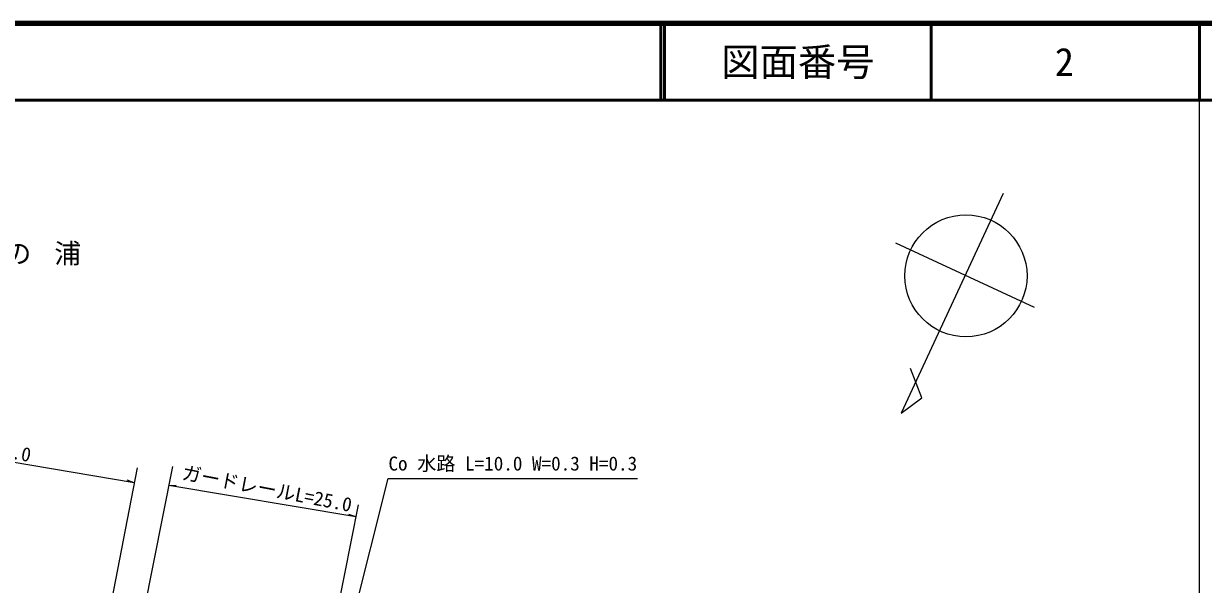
# Model space of a CAD drawing. Units: millimetres, scale not verified. Extents: x 40000 to 680000, y 20000 to 380000.
# Drawn here: x 425656 to 579500, y 306803 to 380000 of the extents above; entities that cross this region are included whole.
import ezdxf
from ezdxf.enums import TextEntityAlignment as Align

# ---------------------------------------------------------------- set-up
doc = ezdxf.new("R2010")
doc.units = ezdxf.units.MM
doc.header["$LTSCALE"] = 1000
for name, color, linetype, lineweight in [('M-STR-HTXT', 7, 'Continuous', 13), ('M-TTL', 2, 'Continuous', 140), ('M-TTL-BAND', 7, 'Continuous', 25), ('M-TTL-LINE', 7, 'Continuous', 50), ('M-TTL-TXT', 7, 'Continuous', 13), ('M-WORK', 1, 'Continuous', 13)]:
    doc.layers.add(name, color=color, linetype=linetype, lineweight=lineweight)
doc.styles.add('ＭＳ ゴシック', font='')
doc.styles.get('ＭＳ ゴシック').set_extended_font_data('MS Gothic')

msp = doc.modelspace()

# ---------------------------------------------------------------- linework, layer by layer
at = {"layer": 'M-STR-HTXT'}
for p, q in [((440474, 322038), (434240, 289829)), ((445067, 322194), (438805, 290593)), ((440089, 320049), (439166, 320389)), ((469298, 317174), (463036, 285573)), ((468987, 315605), (468064, 315945))]:
    msp.add_line(p, q, dxfattribs=at)
for points in [[(440089, 320049), (399473, 326921), (400456, 326942)], [(464059, 284242), (473198, 320617), (505698, 320617)], [(468987, 315605), (444580, 319735), (445563, 319756)]]:
    msp.add_lwpolyline(points, dxfattribs=at)
at = {"layer": 'M-TTL'}
msp.add_line((680000, 380000), (40000, 380000), dxfattribs=at)
at = {"layer": 'M-TTL-BAND'}
msp.add_line((579000, 20000), (579000, 370000), dxfattribs=at)
at = {"layer": 'M-TTL-LINE'}
for p, q in [((508747, 380000), (508747, 370000)), ((509247, 380000), (509247, 370000)), ((543997, 380000), (543997, 370000)), ((579000, 380000), (579000, 370000)), ((40000, 370000), (680000, 370000))]:
    msp.add_line(p, q, dxfattribs=at)
at = {"layer": 'M-WORK'}
msp.add_line((557482, 342959), (539402, 351345), dxfattribs=at)
msp.add_lwpolyline([(553395, 357829), (540092, 329149), (542775, 331172), (541287, 335004)], dxfattribs=at)
msp.add_circle((548536, 347077), 7965, dxfattribs=at)

# ---------------------------------------------------------------- texts
at = {"layer": 'M-STR-HTXT', "style": 'ＭＳ ゴシック'}
for s, p in [('ガードレール\u3000L=41.0', (414061, 324610)), ('ガードレールL=25.0', (457122, 317868))]:
    msp.add_text(s, height=1833, rotation=349, dxfattribs=at).set_placement(p, align=Align.BOTTOM_CENTER)
msp.add_text('Co 水路 L=10.0 W=0.3 H=0.3', height=1833, dxfattribs=at).set_placement((489448, 321117), align=Align.BOTTOM_CENTER)
at = {"layer": 'M-STR-HTXT', "insert": (426415, 348443), "char_height": 2566, "attachment_point": 8, "style": 'ＭＳ ゴシック'}
msp.add_mtext('\\T1.86;田の浦', dxfattribs=at)
at = {"layer": 'M-TTL-TXT', "style": 'ＭＳ ゴシック'}
for s, p in [('図面番号', (526622, 375000)), ('2', (561372, 375000))]:
    msp.add_text(s, height=3666, dxfattribs=at).set_placement(p, align=Align.MIDDLE_CENTER)

doc.saveas('drawing.dxf')
